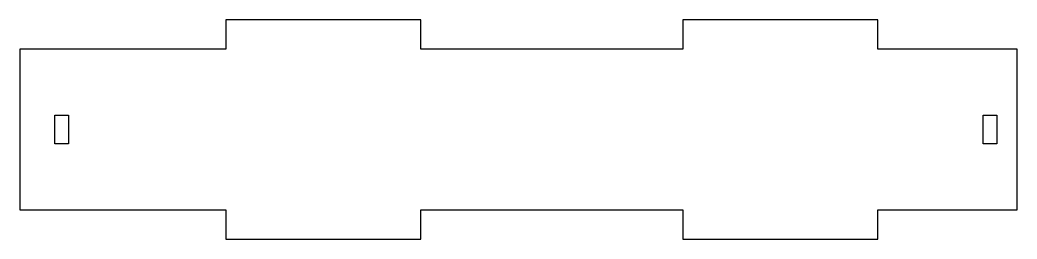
# Model space of a CAD drawing. Header units: millimetres. Extents: x -133 to 72, y -23 to 22.
import ezdxf

# ---------------------------------------------------------------- set-up
doc = ezdxf.new("R2010")
doc.units = ezdxf.units.MM
doc.layers.add('CUTOUTS', color=1, linetype='CONTINUOUS')
doc.layers.add('PERIMETER', color=5, linetype='CONTINUOUS')

msp = doc.modelspace()

# ---------------------------------------------------------------- linework, layer by layer
at = {"layer": 'CUTOUTS'}
for points in [[(-123.08, 2.79), (-123.08, -3.06), (-125.93, -3.06), (-125.93, 2.79)], [(67.92, 2.79), (67.92, -3.06), (65.08, -3.06), (65.08, 2.79)]]:
    msp.add_lwpolyline(points, close=True, dxfattribs=at)
at = {"layer": 'PERIMETER'}
msp.add_lwpolyline([(-50.57, -22.65), (-50.57, -16.65), (3.28, -16.65), (3.28, -22.65), (43.43, -22.65), (43.43, -16.65), (72.07, -16.65), (72.07, 16.38), (43.43, 16.38), (43.43, 22.38), (3.28, 22.38), (3.28, 16.38), (-50.57, 16.38), (-50.57, 22.38), (-90.72, 22.38), (-90.72, 16.38), (-133.08, 16.38), (-133.08, -16.65), (-90.72, -16.65), (-90.72, -22.65)], close=True, dxfattribs=at)

doc.saveas('drawing.dxf')
